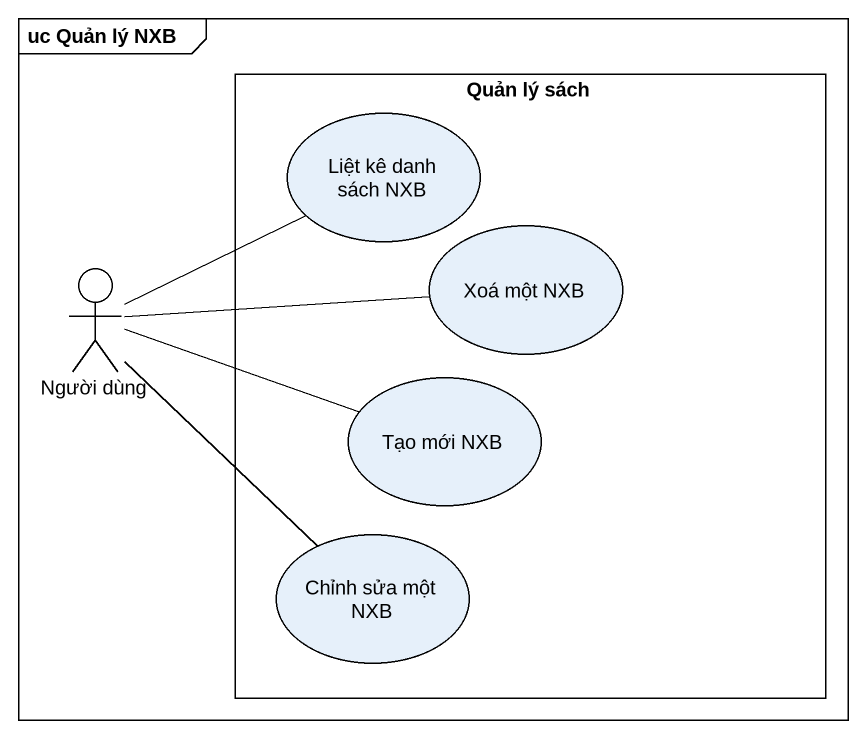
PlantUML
@startuml
mainframe uc Quản lý NXB
rectangle "Quản lý sách" as Quản_lý_sách {
  usecase "Liệt kê danh sách NXB" as Liệt_kê_danh_sách_NXB
  usecase "Xoá một NXB" as Xoá_một_NXB
  usecase "Tạo mới NXB" as Tạo_mới_NXB
  usecase "Chỉnh sửa một NXB" as Chỉnh_sửa_một_NXB
}
actor "Người dùng" as Người_dùng
Người_dùng -up- Liệt_kê_danh_sách_NXB
Người_dùng -right- Xoá_một_NXB
Người_dùng -right- Tạo_mới_NXB
Người_dùng -- Chỉnh_sửa_một_NXB
@enduml
